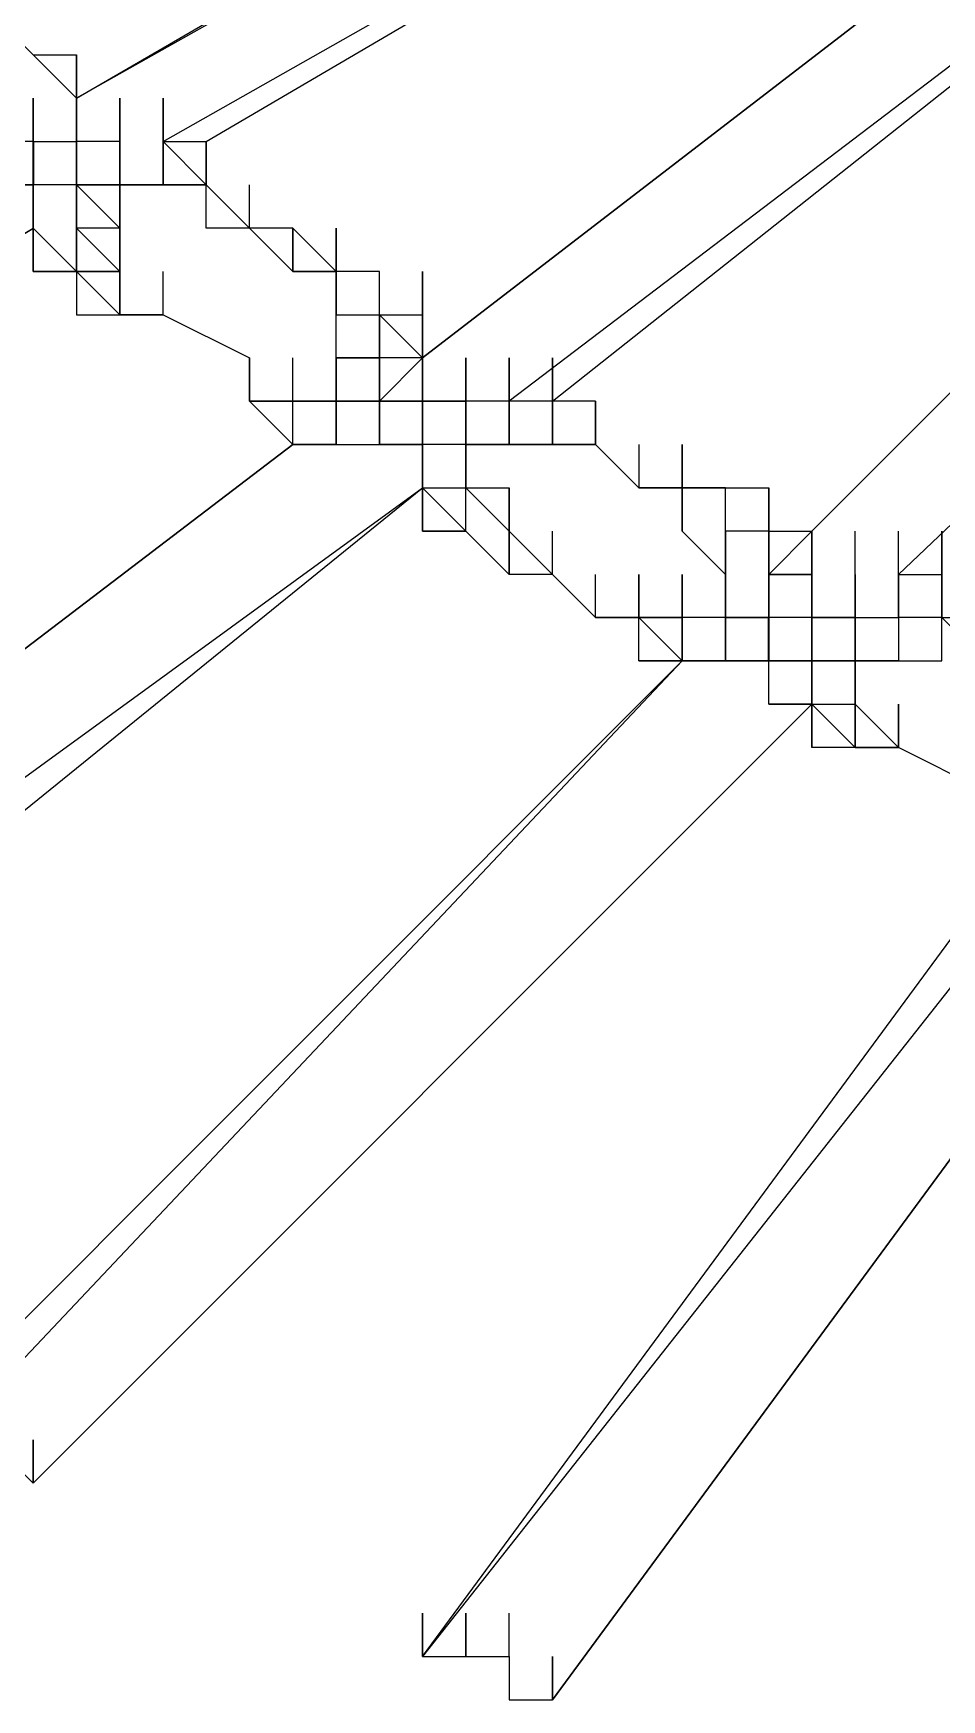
# Model space of a CAD drawing. Header units: inches. Extents: x 3324238 to 135265466, y -1036581 to 20094598.
# Drawn here: x 3353724.285 to 3353725.977, y -519031.712 to -519028.61 of the extents above; entities that cross this region are included whole.
import ezdxf

# ---------------------------------------------------------------- set-up
doc = ezdxf.new("R2010")
doc.units = ezdxf.units.IN
doc.header["$MEASUREMENT"] = 0
doc.layers.add('PDF_Geometry', color=7, linetype='Continuous')

msp = doc.modelspace()

# ---------------------------------------------------------------- linework, layer by layer
at = {"layer": 'PDF_Geometry', "lineweight": 25}
for points in [[(3353727.1054, -519027.2803), (3353727.1054, -519027.1998), (3353727.1054, -519027.1192), (3353727.1054, -519027.0386), (3353727.0249, -519027.0386), (3353726.9443, -519027.0386), (3353727.0249, -519027.0386), (3353727.0249, -519027.1192), (3353727.0249, -519027.0386), (3353727.0249, -519027.1192), (3353727.0249, -519027.1998), (3353727.0249, -519027.1192), (3353726.9443, -519027.1192), (3353727.0249, -519027.1192), (3353726.9443, -519027.1192), (3353726.9443, -519027.1998), (3353726.9443, -519027.2803), (3353724.366, -519028.7306), (3353724.2854, -519028.6501)], [(3353724.4466, -519028.8918), (3353724.366, -519028.8918), (3353724.366, -519028.8112), (3353724.366, -519028.7306), (3353724.366, -519028.6501), (3353724.366, -519028.7306), (3353726.8637, -519027.2803), (3353726.8637, -519027.1998), (3353726.8637, -519027.1192), (3353726.8637, -519027.0386)], [(3353724.5272, -519028.8112), (3353726.9443, -519027.4415)], [(3353724.6077, -519028.8112), (3353726.9443, -519027.4415), (3353727.0249, -519027.4415)], [(3353727.1054, -519027.6026), (3353725.0106, -519029.2141), (3353725.0106, -519029.2946), (3353725.0106, -519029.3752), (3353725.0106, -519029.2946), (3353725.0106, -519029.3752), (3353725.0106, -519029.2946), (3353725.0106, -519029.2141), (3353725.0106, -519029.2946), (3353725.0106, -519029.2141), (3353724.93, -519029.1335), (3353724.93, -519029.0529), (3353724.8494, -519029.0529), (3353724.8494, -519029.1335), (3353724.8494, -519029.0529), (3353724.7689, -519029.0529), (3353724.8494, -519029.0529), (3353724.8494, -519028.9723), (3353724.8494, -519029.0529), (3353724.8494, -519029.1335), (3353724.8494, -519029.0529), (3353724.8494, -519029.1335), (3353724.93, -519029.1335), (3353725.0106, -519029.1335), (3353725.0106, -519029.2141), (3353725.0106, -519029.1335)], [(3353725.0106, -519029.2946), (3353725.0106, -519029.214), (3353727.1054, -519027.6026)], [(3353727.186, -519027.7638), (3353725.1717, -519029.2946), (3353725.0911, -519029.2946), (3353725.0911, -519029.3752), (3353725.0911, -519029.2946), (3353725.0911, -519029.2141), (3353725.0911, -519029.2946), (3353725.0106, -519029.2946), (3353725.0106, -519029.2141), (3353725.0106, -519029.1335), (3353725.0106, -519029.2141), (3353725.0106, -519029.2946), (3353724.93, -519029.2946), (3353724.93, -519029.2141), (3353724.93, -519029.2946), (3353724.93, -519029.2141), (3353724.93, -519029.2946), (3353724.93, -519029.2141), (3353724.93, -519029.2946), (3353724.93, -519029.2141), (3353724.93, -519029.2946), (3353724.93, -519029.214)], [(3353725.2523, -519029.3752), (3353725.2523, -519029.2946), (3353727.186, -519027.7638)], [(3353727.3472, -519027.7638), (3353727.3472, -519027.8443), (3353727.3472, -519027.7638), (3353727.3472, -519027.8443), (3353727.3472, -519027.9249), (3353725.7357, -519029.5363), (3353725.7357, -519029.6169), (3353725.7357, -519029.5363), (3353725.6552, -519029.6169), (3353725.6552, -519029.5363), (3353725.7357, -519029.5363), (3353725.7357, -519029.6169), (3353725.7357, -519029.6975), (3353725.6552, -519029.6975), (3353725.5746, -519029.6975), (3353725.5746, -519029.6169), (3353725.5746, -519029.6975), (3353725.5746, -519029.6169), (3353725.5746, -519029.6975), (3353725.5746, -519029.6169)], [(3353725.4134, -519029.3752), (3353725.4134, -519029.4558), (3353725.494, -519029.4558), (3353725.494, -519029.5363), (3353725.5746, -519029.6169), (3353725.5746, -519029.6975), (3353725.6552, -519029.6975), (3353725.6552, -519029.6169), (3353725.6552, -519029.6975), (3353725.6552, -519029.6169), (3353725.6552, -519029.6975), (3353725.6552, -519029.6169), (3353725.7357, -519029.6169), (3353725.7357, -519029.6975), (3353725.7357, -519029.6169), (3353725.7357, -519029.5363), (3353727.3472, -519027.9249)], [(3353724.2049, -519028.5695), (3353724.2854, -519028.6501), (3353724.366, -519028.6501), (3353724.366, -519028.7306), (3353724.366, -519028.8112), (3353724.366, -519028.8918), (3353724.366, -519028.8112), (3353724.366, -519028.8918), (3353724.366, -519028.9723), (3353724.366, -519028.8918), (3353724.4466, -519028.8918), (3353724.5272, -519028.8918), (3353724.5272, -519028.8112), (3353724.5272, -519028.7306), (3353724.5272, -519028.8112), (3353724.5272, -519028.8918), (3353724.4466, -519028.8918), (3353724.4466, -519028.9723), (3353724.4466, -519028.8918), (3353724.366, -519028.8918), (3353724.366, -519028.8112), (3353724.366, -519028.8918), (3353724.366, -519028.8112), (3353724.366, -519028.8918), (3353724.366, -519028.8112), (3353724.366, -519028.7306), (3353724.366, -519028.6501), (3353724.366, -519028.7306), (3353724.366, -519028.6501)], [(3353724.5272, -519028.7306), (3353724.5272, -519028.8112), (3353724.5272, -519028.7306), (3353724.5272, -519028.8112), (3353724.6077, -519028.8112), (3353724.6077, -519028.8918), (3353724.6077, -519028.8112), (3353724.6077, -519028.8918), (3353724.5272, -519028.8112), (3353724.5272, -519028.8918), (3353724.6077, -519028.8918), (3353724.5272, -519028.8918), (3353724.4466, -519028.8918), (3353724.4466, -519028.8112), (3353724.4466, -519028.8918), (3353724.366, -519028.8918), (3353724.366, -519028.8112), (3353724.366, -519028.7306), (3353724.366, -519028.8112), (3353724.366, -519028.8918), (3353724.366, -519028.8112), (3353724.366, -519028.8918), (3353724.366, -519028.8112), (3353724.366, -519028.7306), (3353724.366, -519028.6501), (3353724.366, -519028.7306), (3353724.366, -519028.8112), (3353724.366, -519028.7306), (3353724.366, -519028.6501), (3353724.366, -519028.7306), (3353724.366, -519028.8112), (3353724.366, -519028.7306), (3353724.366, -519028.8112), (3353724.366, -519028.7306), (3353724.366, -519028.8112), (3353724.366, -519028.8918), (3353724.366, -519028.8112), (3353724.366, -519028.8918), (3353724.366, -519028.8112), (3353724.366, -519028.8918), (3353724.366, -519028.9723), (3353724.366, -519029.0529), (3353724.2854, -519028.9723), (3353724.2854, -519029.0529), (3353724.366, -519029.0529), (3353724.2854, -519029.0529), (3353724.366, -519029.0529), (3353724.366, -519029.1335), (3353724.4466, -519029.1335), (3353724.5272, -519029.1335), (3353724.5272, -519029.0529)], [(3353724.366, -519028.7306), (3353724.366, -519028.65)], [(3353724.366, -519028.7306), (3353724.366, -519028.65)], [(3353724.366, -519028.7306), (3353724.366, -519028.6501)], [(3353724.366, -519028.7306), (3353724.366, -519028.6501)], [(3353722.1906, -519030.1809), (3353722.1906, -519030.1003), (3353722.1906, -519030.1809), (3353722.2712, -519030.1809), (3353724.2854, -519028.9723), (3353724.2854, -519028.8918), (3353724.2854, -519028.8112), (3353724.2049, -519028.8112), (3353724.2049, -519028.7306), (3353724.2049, -519028.8112), (3353724.2049, -519028.7306), (3353724.2049, -519028.8112), (3353724.2049, -519028.8918), (3353724.2049, -519028.8112), (3353724.2049, -519028.8918), (3353724.2049, -519028.8112), (3353724.2049, -519028.8918)], [(3353724.2049, -519028.8918), (3353724.2854, -519028.8918), (3353724.2854, -519028.9723), (3353724.2854, -519028.8918), (3353724.2854, -519028.8112), (3353724.2854, -519028.7306), (3353724.2854, -519028.8112), (3353724.2854, -519028.8918), (3353724.2049, -519028.8918)], [(3353724.2049, -519028.8918), (3353724.2854, -519028.8918), (3353724.2854, -519028.9723), (3353724.2854, -519028.8918), (3353724.2854, -519028.8112), (3353724.2854, -519028.7306), (3353724.2854, -519028.8112), (3353724.366, -519028.8112), (3353724.366, -519028.8918), (3353724.366, -519028.9723), (3353724.366, -519029.0529), (3353724.4466, -519029.0529), (3353724.4466, -519028.9723), (3353724.4466, -519029.0529), (3353724.4466, -519028.9723), (3353724.4466, -519029.0529), (3353724.4466, -519028.9723), (3353724.4466, -519029.0529), (3353724.366, -519028.9723), (3353724.366, -519029.0529), (3353724.366, -519028.9723), (3353724.366, -519028.8918), (3353724.366, -519028.8112), (3353724.366, -519028.8918), (3353724.366, -519028.8112), (3353724.366, -519028.8918), (3353724.366, -519028.8112), (3353724.366, -519028.8918), (3353724.366, -519028.8112), (3353724.366, -519028.8918)], [(3353724.4466, -519029.0529), (3353724.4466, -519028.9723), (3353724.366, -519028.8918), (3353724.2854, -519028.8918), (3353724.2854, -519028.8112), (3353724.2854, -519028.7306), (3353724.2854, -519028.8112), (3353724.2854, -519028.7306)], [(3353724.2854, -519028.8112), (3353724.2854, -519028.7306)], [(3353724.2854, -519028.8112), (3353724.2854, -519028.7306)], [(3353724.2854, -519028.8112), (3353724.2854, -519028.7306)], [(3353724.2855, -519028.8112), (3353724.2855, -519028.7306)], [(3353724.2855, -519028.8112), (3353724.2855, -519028.7306)], [(3353724.366, -519028.8112), (3353724.366, -519028.7306)], [(3353724.366, -519028.8112), (3353724.366, -519028.8918), (3353724.366, -519028.8112), (3353724.366, -519028.7306)], [(3353724.366, -519028.8918), (3353724.366, -519028.8112), (3353724.366, -519028.7306)], [(3353724.366, -519028.8112), (3353724.366, -519028.7306)], [(3353724.4466, -519028.8112), (3353724.4466, -519028.7306)], [(3353724.4466, -519028.7306), (3353724.4466, -519028.8112), (3353724.4466, -519028.8918), (3353724.4466, -519028.8112), (3353724.4466, -519028.8918), (3353724.4466, -519028.8112), (3353724.4466, -519028.8918), (3353724.4466, -519028.8112), (3353724.4466, -519028.8918), (3353724.4466, -519028.8112), (3353724.4466, -519028.8918), (3353724.5272, -519028.8918), (3353724.5272, -519028.8112), (3353724.5272, -519028.8918), (3353724.6077, -519028.8918)], [(3353724.4466, -519028.8112), (3353724.4466, -519028.8918), (3353724.4466, -519028.8112), (3353724.4466, -519028.7306)], [(3353724.5272, -519028.8112), (3353724.5272, -519028.7306)], [(3353724.4466, -519028.9723), (3353724.366, -519028.9723), (3353724.366, -519029.0529), (3353724.2854, -519029.0529), (3353724.2854, -519028.9723), (3353724.2854, -519028.8918), (3353724.2854, -519028.9723), (3353724.2854, -519028.8918), (3353724.2854, -519028.9723), (3353724.2854, -519028.8918), (3353724.2854, -519028.8112), (3353724.2854, -519028.8918), (3353724.2854, -519028.9723), (3353724.2854, -519028.8918), (3353724.2854, -519028.9723), (3353724.2854, -519028.8918), (3353724.2854, -519028.8112), (3353724.2049, -519028.8112)], [(3353724.2854, -519028.9723), (3353724.2854, -519028.8918), (3353724.2854, -519028.8112)], [(3353724.2854, -519028.8918), (3353724.2854, -519028.8112)], [(3353724.2854, -519028.8918), (3353724.2854, -519028.8112)], [(3353724.2855, -519028.8918), (3353724.2855, -519028.8112)], [(3353724.2855, -519028.8918), (3353724.2855, -519028.8112)], [(3353724.366, -519028.9723), (3353724.366, -519028.8917), (3353724.366, -519028.8112)], [(3353724.4466, -519028.9723), (3353724.366, -519028.9723), (3353724.366, -519028.8918), (3353724.366, -519028.8112)], [(3353724.4466, -519028.8918), (3353724.4466, -519028.8112), (3353724.366, -519028.8112)], [(3353724.5272, -519028.8112), (3353724.6077, -519028.8112), (3353724.6077, -519028.8918), (3353724.6077, -519028.8112), (3353724.6077, -519028.8918), (3353724.6077, -519028.8112), (3353724.6077, -519028.8918), (3353724.6883, -519028.9723), (3353724.6883, -519028.8918)], [(3353724.5272, -519028.8112), (3353724.5272, -519028.8918), (3353724.5272, -519028.8112)], [(3353724.5272, -519028.8918), (3353724.5272, -519028.8112)], [(3353724.6077, -519028.8918), (3353724.6077, -519028.8112)], [(3353724.6077, -519028.8918), (3353724.6077, -519028.8112)], [(3353724.6077, -519028.8918), (3353724.6077, -519028.8112)], [(3353724.6077, -519028.8918), (3353724.6077, -519028.8112)], [(3353724.2854, -519028.9723), (3353724.2854, -519028.8918)], [(3353724.2854, -519028.9723), (3353724.2854, -519028.8918)], [(3353724.2854, -519028.9723), (3353724.2854, -519028.8918)], [(3353724.6077, -519028.9723), (3353724.6077, -519028.8918)], [(3353724.6077, -519028.9723), (3353724.6077, -519028.8918)], [(3353724.6883, -519028.9723), (3353724.6883, -519028.8918)], [(3353722.2712, -519030.1809), (3353724.2855, -519028.9723)], [(3353724.4466, -519029.0529), (3353724.4466, -519028.9723)], [(3353724.4466, -519029.0529), (3353724.4466, -519028.9723)], [(3353724.93, -519029.0529), (3353724.8494, -519029.0529), (3353724.7689, -519029.0529), (3353724.8494, -519029.0529), (3353724.7689, -519028.9723), (3353724.6883, -519028.9723), (3353724.6077, -519028.9723)], [(3353725.0106, -519029.3752), (3353725.0106, -519029.4558), (3353725.0911, -519029.5363), (3353725.0911, -519029.4558), (3353725.0911, -519029.3752), (3353725.0911, -519029.4558), (3353725.0911, -519029.3752), (3353725.0911, -519029.2946), (3353725.0911, -519029.3752), (3353725.0911, -519029.2946), (3353725.0911, -519029.3752), (3353725.0911, -519029.2946), (3353725.0106, -519029.2946), (3353725.0911, -519029.2946), (3353725.0106, -519029.2946), (3353724.93, -519029.2946), (3353724.8494, -519029.2946), (3353724.8494, -519029.3752), (3353724.8494, -519029.2946), (3353724.8494, -519029.3752), (3353724.8494, -519029.2946), (3353724.8494, -519029.2141), (3353724.8494, -519029.1335), (3353724.8494, -519029.0529), (3353724.7689, -519029.0529), (3353724.6883, -519028.9723)], [(3353724.366, -519029.0529), (3353724.4466, -519029.0529), (3353724.366, -519029.0529)], [(3353724.4466, -519029.0529), (3353724.4466, -519029.1335)], [(3353724.5272, -519029.1335), (3353724.4466, -519029.1335), (3353724.4466, -519029.0529), (3353724.4466, -519029.1335), (3353724.5272, -519029.1335), (3353724.6883, -519029.2141), (3353724.6883, -519029.2946), (3353724.7689, -519029.2946), (3353724.8494, -519029.2946), (3353724.8494, -519029.3752)], [(3353724.4466, -519029.1335), (3353724.4466, -519029.0529)], [(3353724.4466, -519029.1335), (3353724.4466, -519029.0529)], [(3353724.4466, -519029.0529), (3353724.4466, -519029.1335)], [(3353724.93, -519029.3752), (3353724.93, -519029.2946), (3353724.93, -519029.214), (3353724.93, -519029.1335)], [(3353724.93, -519029.2141), (3353724.93, -519029.1335)], [(3353724.93, -519029.1335), (3353724.93, -519029.2141), (3353724.93, -519029.2946), (3353725.0106, -519029.2946), (3353725.0106, -519029.2141), (3353725.0106, -519029.1335), (3353725.0106, -519029.2141), (3353725.0106, -519029.2946), (3353725.0106, -519029.3752), (3353725.0106, -519029.4558), (3353725.0106, -519029.3752), (3353725.0106, -519029.4558), (3353725.0106, -519029.3752), (3353725.0106, -519029.4558), (3353725.0106, -519029.3752), (3353725.0106, -519029.4558), (3353725.0911, -519029.4558), (3353725.1717, -519029.4558), (3353725.1717, -519029.5363)], [(3353725.0106, -519029.214), (3353725.0106, -519029.1335)], [(3353725.0106, -519029.214), (3353725.0106, -519029.1335)], [(3353725.0911, -519029.4558), (3353725.0911, -519029.3752), (3353725.0911, -519029.2946), (3353725.0911, -519029.2141), (3353725.0911, -519029.2946), (3353725.0911, -519029.2141), (3353725.0911, -519029.2946), (3353725.0911, -519029.3752), (3353725.0911, -519029.2946), (3353725.0911, -519029.3752), (3353725.0106, -519029.3752), (3353725.0106, -519029.2946), (3353725.0106, -519029.2141), (3353725.0106, -519029.1335), (3353725.0106, -519029.2141), (3353725.0106, -519029.1335), (3353725.0106, -519029.2141), (3353725.0106, -519029.2946), (3353725.0911, -519029.2946), (3353725.0911, -519029.3752), (3353725.1717, -519029.3752), (3353725.0911, -519029.3752), (3353725.1717, -519029.3752), (3353725.0911, -519029.3752), (3353725.1717, -519029.3752)], [(3353725.0106, -519029.214), (3353725.0106, -519029.1335)], [(3353724.6883, -519029.2946), (3353724.6883, -519029.214)], [(3353724.6883, -519029.2946), (3353724.6883, -519029.2141)], [(3353724.6883, -519029.2946), (3353724.6883, -519029.2141)], [(3353724.6883, -519029.2946), (3353724.6883, -519029.2141)], [(3353724.6883, -519029.2141), (3353724.6883, -519029.2946)], [(3353724.6883, -519029.2946), (3353724.6883, -519029.2141)], [(3353724.7689, -519029.2946), (3353724.7689, -519029.214)], [(3353724.7689, -519029.2946), (3353724.7689, -519029.214)], [(3353724.7689, -519029.2946), (3353724.7689, -519029.2141)], [(3353724.7689, -519029.2946), (3353724.7689, -519029.2141)], [(3353724.7689, -519029.2946), (3353724.7689, -519029.2141)], [(3353724.7689, -519029.2946), (3353724.7689, -519029.2141)], [(3353724.7689, -519029.2946), (3353724.7689, -519029.2141)], [(3353724.7689, -519029.2946), (3353724.7689, -519029.2141)], [(3353724.7689, -519029.2946), (3353724.7689, -519029.2141)], [(3353724.7689, -519029.2946), (3353724.7689, -519029.2141)], [(3353724.7689, -519029.2946), (3353724.7689, -519029.2141)], [(3353724.7689, -519029.2946), (3353724.7689, -519029.2141)], [(3353724.8494, -519029.2946), (3353724.8494, -519029.2141)], [(3353724.8494, -519029.2946), (3353724.8494, -519029.2141)], [(3353724.93, -519029.2946), (3353724.93, -519029.214)], [(3353724.93, -519029.3752), (3353724.93, -519029.2946), (3353724.93, -519029.214)], [(3353724.93, -519029.2946), (3353724.93, -519029.214)], [(3353724.93, -519029.2946), (3353725.0106, -519029.2141)], [(3353724.93, -519029.2946), (3353724.93, -519029.2141)], [(3353724.93, -519029.2946), (3353724.93, -519029.2141)], [(3353724.93, -519029.2946), (3353724.93, -519029.2141)], [(3353724.93, -519029.2946), (3353724.93, -519029.2141)], [(3353724.93, -519029.2946), (3353724.93, -519029.2141)], [(3353724.93, -519029.2946), (3353724.93, -519029.2141)], [(3353724.93, -519029.2946), (3353724.93, -519029.2141)], [(3353724.93, -519029.2946), (3353724.93, -519029.2141)], [(3353724.93, -519029.2946), (3353724.93, -519029.2141)], [(3353725.0106, -519029.2141), (3353724.93, -519029.2141)], [(3353725.0106, -519029.2946), (3353725.0106, -519029.2141)], [(3353725.0106, -519029.2946), (3353725.0106, -519029.2141)], [(3353725.0106, -519029.2946), (3353725.0106, -519029.2141)], [(3353725.0106, -519029.2946), (3353725.0106, -519029.2141)], [(3353725.0106, -519029.2946), (3353725.0106, -519029.2141)], [(3353725.0106, -519029.2946), (3353725.0106, -519029.2141)], [(3353725.0911, -519029.2946), (3353725.0911, -519029.214)], [(3353725.2523, -519029.2946), (3353725.2523, -519029.3752), (3353725.3329, -519029.3752), (3353725.3329, -519029.2946), (3353725.3329, -519029.3752), (3353725.2523, -519029.3752), (3353725.2523, -519029.2946), (3353725.1717, -519029.2946), (3353725.1717, -519029.3752), (3353725.1717, -519029.2946), (3353725.1717, -519029.2141), (3353725.1717, -519029.2946), (3353725.1717, -519029.2141), (3353725.1717, -519029.2946), (3353725.1717, -519029.2141)], [(3353725.1717, -519029.2946), (3353725.1717, -519029.2141)], [(3353725.2523, -519029.2946), (3353725.2523, -519029.214)], [(3353725.2523, -519029.2946), (3353725.2523, -519029.214)], [(3353725.3329, -519029.2946), (3353725.3329, -519029.3752), (3353725.3329, -519029.2946), (3353725.3329, -519029.3752), (3353725.2523, -519029.3752), (3353725.2523, -519029.2946), (3353725.2523, -519029.2141), (3353725.2523, -519029.2946), (3353725.2523, -519029.2141), (3353725.2523, -519029.2946), (3353725.2523, -519029.3752), (3353725.2523, -519029.2946), (3353725.2523, -519029.2141)], [(3353724.6883, -519029.2946), (3353724.7689, -519029.2946), (3353724.6883, -519029.2946)], [(3353724.6883, -519029.2946), (3353724.7689, -519029.2946)], [(3353724.7689, -519029.3752), (3353724.7689, -519029.2946)], [(3353724.7689, -519029.3752), (3353724.7689, -519029.2946)], [(3353724.7689, -519029.2946), (3353724.8494, -519029.2946), (3353724.7689, -519029.2946)], [(3353724.7689, -519029.3752), (3353724.7689, -519029.2946)], [(3353724.7689, -519029.3752), (3353724.7689, -519029.2946)], [(3353724.7689, -519029.3752), (3353724.7689, -519029.2946)], [(3353724.7689, -519029.3752), (3353724.7689, -519029.2946)], [(3353724.7689, -519029.3752), (3353724.7689, -519029.2946)], [(3353724.93, -519029.2946), (3353724.8494, -519029.2946)], [(3353724.93, -519029.2946), (3353724.8494, -519029.2946), (3353724.93, -519029.2946)], [(3353724.8494, -519029.3752), (3353724.8494, -519029.2946)], [(3353724.8494, -519029.3752), (3353724.8494, -519029.2946)], [(3353724.8495, -519029.2946), (3353724.93, -519029.2946)], [(3353724.93, -519029.2946), (3353724.93, -519029.3752), (3353725.0106, -519029.3752)], [(3353724.93, -519029.3752), (3353724.93, -519029.2946)], [(3353724.93, -519029.2946), (3353725.0106, -519029.2946)], [(3353724.93, -519029.3752), (3353724.93, -519029.2946)], [(3353724.93, -519029.3752), (3353724.93, -519029.2946)], [(3353724.93, -519029.3752), (3353724.93, -519029.2946)], [(3353724.93, -519029.3752), (3353724.93, -519029.2946)], [(3353724.93, -519029.3752), (3353724.93, -519029.2946)], [(3353725.0106, -519029.3752), (3353725.0106, -519029.2946)], [(3353725.0106, -519029.3752), (3353725.0106, -519029.2946)], [(3353725.0106, -519029.3752), (3353725.0106, -519029.2946)], [(3353725.0106, -519029.3752), (3353725.0106, -519029.2946)], [(3353725.0106, -519029.3752), (3353725.0106, -519029.2946)], [(3353725.0106, -519029.3752), (3353725.0106, -519029.2946)], [(3353725.0106, -519029.3752), (3353725.0106, -519029.2946)], [(3353725.0106, -519029.3752), (3353725.0106, -519029.2946)], [(3353725.0911, -519029.3752), (3353725.0911, -519029.2946)], [(3353725.0911, -519029.3752), (3353725.0911, -519029.2946)], [(3353725.0911, -519029.3752), (3353725.0911, -519029.2946)], [(3353725.0911, -519029.3752), (3353725.0911, -519029.2946)], [(3353725.0911, -519029.3752), (3353725.0911, -519029.2946)], [(3353725.0911, -519029.3752), (3353725.0911, -519029.2946), (3353725.0911, -519029.3752)], [(3353725.0911, -519029.3752), (3353725.0911, -519029.2946)], [(3353725.0911, -519029.3752), (3353725.0911, -519029.2946)], [(3353725.0911, -519029.3752), (3353725.0911, -519029.2946)], [(3353725.0911, -519029.3752), (3353725.0911, -519029.2946)], [(3353725.0911, -519029.3752), (3353725.0911, -519029.2946)], [(3353725.0912, -519029.3752), (3353725.0912, -519029.2946)], [(3353725.0912, -519029.3752), (3353725.0912, -519029.2946)], [(3353725.0912, -519029.3752), (3353725.0912, -519029.2946)], [(3353725.0912, -519029.3752), (3353725.0912, -519029.2946)], [(3353725.1717, -519029.3752), (3353725.1717, -519029.2946)], [(3353725.1717, -519029.3752), (3353725.1717, -519029.2946)], [(3353725.2523, -519029.3752), (3353725.2523, -519029.2946)], [(3353725.2523, -519029.3752), (3353725.2523, -519029.2946)], [(3353725.3329, -519029.2946), (3353725.2523, -519029.2946)], [(3353725.3329, -519029.3752), (3353725.3329, -519029.2946)], [(3353723.0769, -519030.6643), (3353724.7689, -519029.3752)], [(3353724.7689, -519029.3752), (3353723.0769, -519030.6643)], [(3353724.7689, -519029.3752), (3353724.8494, -519029.3752)], [(3353724.8494, -519029.3752), (3353724.7689, -519029.3752)], [(3353724.8494, -519029.3752), (3353724.7689, -519029.3752)], [(3353724.8494, -519029.3752), (3353724.93, -519029.3752)], [(3353725.0106, -519029.3752), (3353724.93, -519029.3752)], [(3353725.0106, -519029.3752), (3353724.93, -519029.3752)], [(3353725.0106, -519029.4558), (3353725.0106, -519029.3752)], [(3353725.0106, -519029.4558), (3353725.0106, -519029.3752)], [(3353725.0106, -519029.4558), (3353725.0106, -519029.3752)], [(3353725.0106, -519029.4558), (3353725.0106, -519029.3752)], [(3353725.0106, -519029.4558), (3353725.0106, -519029.3752)], [(3353725.0106, -519029.3752), (3353725.0106, -519029.4558)], [(3353725.0106, -519029.4558), (3353725.0106, -519029.3752)], [(3353725.0106, -519029.4558), (3353725.0106, -519029.3752)], [(3353725.0106, -519029.4558), (3353725.0106, -519029.3752)], [(3353725.0106, -519029.4558), (3353725.0106, -519029.3752)], [(3353725.0106, -519029.4558), (3353725.0106, -519029.3752)], [(3353725.0106, -519029.4558), (3353725.0106, -519029.3752)], [(3353725.0911, -519029.3752), (3353725.0911, -519029.4558), (3353725.0911, -519029.3752)], [(3353725.2523, -519029.3752), (3353725.1717, -519029.3752), (3353725.2523, -519029.3752)], [(3353725.3329, -519029.3752), (3353725.2523, -519029.3752)], [(3353725.4134, -519029.4558), (3353725.3329, -519029.3752)], [(3353725.494, -519029.5363), (3353725.494, -519029.4558), (3353725.494, -519029.3752)], [(3353723.238, -519030.7449), (3353723.3186, -519030.8255), (3353725.0106, -519029.4558), (3353725.0106, -519029.5363), (3353725.0106, -519029.4558), (3353725.0106, -519029.5363), (3353725.0911, -519029.5363), (3353725.0106, -519029.5363)], [(3353723.238, -519030.7449), (3353725.0106, -519029.4558)], [(3353725.1717, -519029.4558), (3353725.1717, -519029.5363), (3353725.1717, -519029.4558), (3353725.1717, -519029.5363), (3353725.1717, -519029.4558), (3353725.1717, -519029.5363), (3353725.1717, -519029.4558), (3353725.1717, -519029.5363), (3353725.2523, -519029.6169), (3353725.1717, -519029.6169), (3353725.1717, -519029.5363), (3353725.1717, -519029.4558), (3353725.1717, -519029.5363), (3353725.1717, -519029.4558)], [(3353725.1717, -519029.5363), (3353725.1717, -519029.4558)], [(3353725.494, -519029.4558), (3353725.4135, -519029.4558)], [(3353725.494, -519029.5363), (3353725.494, -519029.4558)], [(3353725.5746, -519029.4558), (3353725.6552, -519029.4558), (3353725.6552, -519029.5363), (3353725.5746, -519029.5363), (3353725.5746, -519029.4558), (3353725.494, -519029.4558), (3353725.5746, -519029.4558)], [(3353725.494, -519029.4558), (3353725.5746, -519029.4558), (3353725.494, -519029.4558)], [(3353725.494, -519029.4558), (3353725.494, -519029.5363)], [(3353725.5746, -519029.5363), (3353725.5746, -519029.4558)], [(3353725.6552, -519029.5363), (3353725.6552, -519029.6169), (3353725.6552, -519029.6975), (3353725.6552, -519029.7781), (3353725.7357, -519029.7781), (3353725.8163, -519029.7781), (3353725.7357, -519029.7781), (3353725.7357, -519029.8586), (3353725.7357, -519029.7781), (3353725.7357, -519029.6975), (3353725.7357, -519029.6169), (3353725.7357, -519029.5363), (3353725.7357, -519029.6169), (3353725.7357, -519029.5363), (3353725.7357, -519029.6169), (3353725.7357, -519029.6975), (3353725.7357, -519029.6169), (3353725.6552, -519029.6169), (3353725.6552, -519029.5363), (3353725.6552, -519029.4558)], [(3353725.2523, -519029.6169), (3353725.2523, -519029.5363)], [(3353725.5746, -519029.5363), (3353725.5746, -519029.6169), (3353725.5746, -519029.6975), (3353725.5746, -519029.6169), (3353725.5746, -519029.6975), (3353725.494, -519029.6975), (3353725.494, -519029.6169), (3353725.494, -519029.6975), (3353725.494, -519029.7781), (3353725.4134, -519029.7781), (3353725.4134, -519029.6975), (3353725.4134, -519029.6169), (3353725.4134, -519029.6975), (3353725.494, -519029.6975), (3353725.494, -519029.7781), (3353725.494, -519029.6975), (3353725.4134, -519029.6975), (3353725.494, -519029.7781), (3353725.494, -519029.6975), (3353725.494, -519029.6169)], [(3353725.5746, -519029.6975), (3353725.494, -519029.6975), (3353725.494, -519029.7781), (3353725.5746, -519029.7781), (3353725.5746, -519029.6975), (3353725.5746, -519029.7781), (3353725.5746, -519029.6975), (3353725.5746, -519029.6169), (3353725.5746, -519029.6975), (3353725.6552, -519029.6975), (3353725.6552, -519029.6169), (3353725.6552, -519029.5363), (3353725.6552, -519029.6169), (3353725.6552, -519029.6975), (3353725.6552, -519029.7781), (3353725.6552, -519029.6975), (3353725.6552, -519029.7781), (3353725.7357, -519029.7781), (3353725.7357, -519029.8586), (3353725.7357, -519029.7781), (3353725.7357, -519029.8586), (3353725.7357, -519029.7781), (3353725.7357, -519029.8586), (3353725.7357, -519029.7781), (3353725.7357, -519029.8586), (3353725.7357, -519029.7781), (3353725.7357, -519029.6975), (3353725.7357, -519029.6169)], [(3353725.494, -519029.5363), (3353725.5746, -519029.6169), (3353725.5746, -519029.5363), (3353725.5746, -519029.6169), (3353725.5746, -519029.5363)], [(3353725.5746, -519029.7781), (3353725.6552, -519029.7781), (3353725.6552, -519029.6975), (3353725.6552, -519029.6169), (3353725.6552, -519029.5363), (3353725.6552, -519029.6169), (3353725.6552, -519029.5363), (3353725.6552, -519029.6169)], [(3353725.6552, -519029.6169), (3353725.6552, -519029.5363)], [(3353725.7357, -519029.6169), (3353725.7357, -519029.5363)], [(3353725.8163, -519029.6975), (3353725.7357, -519029.6975), (3353725.7357, -519029.6169), (3353725.7357, -519029.5363), (3353725.7357, -519029.6169), (3353725.7357, -519029.6975), (3353725.7357, -519029.6169), (3353725.7357, -519029.6975), (3353725.7357, -519029.6169), (3353725.7357, -519029.6975), (3353725.8163, -519029.6975), (3353725.8163, -519029.7781), (3353725.8163, -519029.6975), (3353725.8163, -519029.7781), (3353725.8163, -519029.6975), (3353725.8163, -519029.7781), (3353725.8163, -519029.6975), (3353725.8163, -519029.7781), (3353725.8163, -519029.6975), (3353725.8163, -519029.6169), (3353725.8163, -519029.6975), (3353725.8163, -519029.6169)], [(3353725.7357, -519029.6169), (3353725.7357, -519029.5363)], [(3353725.8163, -519029.6169), (3353725.8163, -519029.5363)], [(3353726.058, -519030.0198), (3353726.058, -519030.1003), (3353726.1386, -519030.1003), (3353726.058, -519030.0198), (3353726.1386, -519030.0198), (3353726.058, -519030.0198), (3353725.8969, -519029.9392), (3353725.8969, -519029.8586), (3353725.8969, -519029.9392), (3353725.8163, -519029.8586), (3353725.8163, -519029.9392), (3353725.8163, -519029.8586), (3353725.8163, -519029.7781), (3353725.8163, -519029.6975), (3353725.8163, -519029.7781), (3353725.8163, -519029.6975), (3353725.8163, -519029.6169), (3353725.8163, -519029.5363)], [(3353725.8163, -519029.7781), (3353725.8163, -519029.6975), (3353725.8163, -519029.7781), (3353725.8163, -519029.6975), (3353725.8163, -519029.7781), (3353725.8163, -519029.6975), (3353725.8163, -519029.7781), (3353725.8163, -519029.6975), (3353725.8969, -519029.6975), (3353725.8969, -519029.6169), (3353725.8969, -519029.6975), (3353725.8969, -519029.6169), (3353725.8969, -519029.6975), (3353725.8969, -519029.6169), (3353725.8969, -519029.5363)], [(3353725.8969, -519029.6975), (3353725.8969, -519029.6169), (3353725.8969, -519029.5363)], [(3353725.8969, -519029.6169), (3353725.8969, -519029.5363)], [(3353725.8969, -519029.6169), (3353725.8969, -519029.5363)], [(3353725.9774, -519029.6169), (3353725.9774, -519029.5363)], [(3353724.1243, -519031.2283), (3353725.494, -519029.7781), (3353724.0437, -519031.2283), (3353724.1243, -519031.2283), (3353724.2049, -519031.2283), (3353724.2854, -519031.3089), (3353724.2854, -519031.2283), (3353724.2854, -519031.3089), (3353725.7357, -519029.8586), (3353725.6552, -519029.8586), (3353725.6552, -519029.7781), (3353725.6552, -519029.6975), (3353725.5746, -519029.6975), (3353725.5746, -519029.7781), (3353725.5746, -519029.6975), (3353725.5746, -519029.6169), (3353725.5746, -519029.6975), (3353725.5746, -519029.6169), (3353725.5746, -519029.6975), (3353725.5746, -519029.7781), (3353725.5746, -519029.6975), (3353725.5746, -519029.6169)], [(3353725.2523, -519029.6169), (3353725.3329, -519029.6975)], [(3353725.4134, -519029.7781), (3353725.4134, -519029.6975), (3353725.3329, -519029.6975), (3353725.3329, -519029.6169)], [(3353725.4134, -519029.6975), (3353725.4134, -519029.6169)], [(3353725.494, -519029.6975), (3353725.494, -519029.6169)], [(3353725.494, -519029.6975), (3353725.494, -519029.6169)], [(3353725.5746, -519029.6975), (3353725.5746, -519029.6169)], [(3353725.5746, -519029.6975), (3353725.5746, -519029.6169)], [(3353725.5746, -519029.6975), (3353725.5746, -519029.6169)], [(3353725.5746, -519029.6975), (3353725.5746, -519029.6169)], [(3353725.7357, -519029.6169), (3353725.6552, -519029.6169)], [(3353725.8969, -519029.6169), (3353725.8969, -519029.6975), (3353725.8969, -519029.7781), (3353725.8163, -519029.7781), (3353725.7357, -519029.7781)], [(3353726.058, -519029.7781), (3353725.9774, -519029.6975), (3353725.9774, -519029.6169), (3353725.9774, -519029.6975), (3353725.8969, -519029.6975), (3353725.8969, -519029.7781), (3353725.8163, -519029.7781), (3353725.8969, -519029.7781), (3353725.9774, -519029.7781), (3353725.9774, -519029.6975), (3353726.058, -519029.6975)], [(3353725.8163, -519029.6975), (3353725.8163, -519029.6169)], [(3353725.8969, -519029.6975), (3353725.8969, -519029.6169)], [(3353725.8969, -519029.6975), (3353725.8969, -519029.6169)], [(3353725.8969, -519029.6975), (3353725.8969, -519029.6169)], [(3353725.8969, -519029.6975), (3353725.8969, -519029.6169)], [(3353725.8969, -519029.6975), (3353725.8969, -519029.6169), (3353725.9774, -519029.6169)], [(3353725.8969, -519029.6169), (3353725.9774, -519029.6169)], [(3353725.8969, -519029.6975), (3353725.8969, -519029.6169)], [(3353725.8969, -519029.6975), (3353725.8969, -519029.6169)], [(3353725.8969, -519029.6975), (3353725.8969, -519029.6169)], [(3353725.9774, -519029.6975), (3353725.9774, -519029.6169), (3353725.9774, -519029.6975)], [(3353725.9774, -519029.7781), (3353725.9774, -519029.6975), (3353725.9774, -519029.6169), (3353725.9774, -519029.6975), (3353725.9774, -519029.6169), (3353725.9774, -519029.6975), (3353725.9774, -519029.6169), (3353725.9774, -519029.6975), (3353725.9774, -519029.6169)], [(3353725.9774, -519029.6975), (3353725.9774, -519029.6169)], [(3353725.3329, -519029.6975), (3353725.4134, -519029.6975), (3353725.3329, -519029.6975)], [(3353725.4134, -519029.6975), (3353725.494, -519029.6975), (3353725.4134, -519029.6975)], [(3353725.5746, -519029.778), (3353725.494, -519029.778), (3353725.494, -519029.6975)], [(3353725.5746, -519029.778), (3353725.5746, -519029.6975)], [(3353725.5746, -519029.778), (3353725.5746, -519029.6975)], [(3353725.5746, -519029.778), (3353725.5746, -519029.6975)], [(3353725.6551, -519029.778), (3353725.6551, -519029.6975)], [(3353725.6552, -519029.778), (3353725.6552, -519029.6975)], [(3353725.7357, -519029.6975), (3353725.6552, -519029.6975)], [(3353725.6552, -519029.7781), (3353725.6552, -519029.6975)], [(3353725.6552, -519029.778), (3353725.6552, -519029.6975)], [(3353725.7357, -519029.7781), (3353725.7357, -519029.6975)], [(3353725.7357, -519029.7781), (3353725.7357, -519029.6975)], [(3353725.7357, -519029.7781), (3353725.7357, -519029.6975)], [(3353725.8163, -519029.6975), (3353725.7357, -519029.6975), (3353725.8163, -519029.6975)], [(3353725.8163, -519029.778), (3353725.8163, -519029.6975)], [(3353725.8163, -519029.8586), (3353725.8163, -519029.778), (3353725.8163, -519029.6975)], [(3353725.8163, -519029.7781), (3353725.8163, -519029.6975)], [(3353725.8163, -519029.7781), (3353725.8163, -519029.6975)], [(3353725.8163, -519029.7781), (3353725.8163, -519029.6975)], [(3353725.494, -519029.7781), (3353725.4134, -519029.7781), (3353725.494, -519029.7781)], [(3353725.6552, -519029.7781), (3353725.5746, -519029.7781)], [(3353725.6552, -519029.8586), (3353725.6552, -519029.7781)], [(3353725.7357, -519029.7781), (3353725.6552, -519029.7781), (3353725.7357, -519029.7781)], [(3353725.7357, -519029.778), (3353725.7357, -519029.8586), (3353725.8163, -519029.8586), (3353725.8163, -519029.9392)], [(3353725.7357, -519029.8586), (3353725.7357, -519029.778)], [(3353725.7357, -519029.8586), (3353725.7357, -519029.7781)], [(3353725.7357, -519029.7781), (3353725.7357, -519029.8586), (3353725.8163, -519029.9392), (3353725.8163, -519029.8586)], [(3353725.7357, -519029.8586), (3353725.7357, -519029.7781)], [(3353725.7357, -519029.8586), (3353725.7357, -519029.7781)], [(3353725.7357, -519029.7781), (3353725.7357, -519029.8586)], [(3353725.7357, -519029.7781), (3353725.8163, -519029.7781)], [(3353725.8163, -519029.7781), (3353725.7357, -519029.7781)], [(3353725.7357, -519029.8586), (3353725.7357, -519029.7781)], [(3353725.7357, -519029.8586), (3353725.7357, -519029.7781)], [(3353725.7357, -519029.8586), (3353725.7357, -519029.7781)], [(3353725.8163, -519029.8586), (3353725.8163, -519029.7781), (3353725.8163, -519029.8586)], [(3353725.8969, -519029.9392), (3353725.8163, -519029.9392), (3353725.8163, -519029.8586), (3353725.8163, -519029.9392), (3353725.8163, -519029.8586), (3353725.8163, -519029.7781), (3353725.8163, -519029.8586), (3353725.8163, -519029.9392), (3353725.8969, -519029.9392), (3353725.8969, -519029.8586), (3353725.8969, -519029.9392), (3353725.8969, -519029.8586)], [(3353724.2854, -519031.3089), (3353725.7357, -519029.8586)], [(3353725.6552, -519029.8586), (3353725.7357, -519029.8586)], [(3353725.7357, -519029.8586), (3353725.7357, -519029.9392), (3353725.7357, -519029.8586)], [(3353725.8163, -519029.9392), (3353725.8163, -519029.8586)], [(3353726.2192, -519030.1003), (3353725.0106, -519031.6312), (3353726.1386, -519030.1003)], [(3353725.2523, -519031.7118), (3353726.3803, -519030.1809)], [(3353726.3803, -519030.1809), (3353725.2523, -519031.7118)], [(3353725.0911, -519031.6312), (3353725.0911, -519031.5506), (3353725.0911, -519031.6312), (3353725.1717, -519031.6312), (3353725.1717, -519031.5506)], [(3353725.0106, -519031.6312), (3353725.0912, -519031.6312)], [(3353725.1717, -519031.6312), (3353725.1717, -519031.7118)], [(3353725.2523, -519031.7118), (3353725.2523, -519031.6312)], [(3353725.1717, -519031.7118), (3353725.2523, -519031.7118)]]:
    msp.add_lwpolyline(points, dxfattribs=at)
for points in [[(3353725.8969, -519029.6169), (3353727.5083, -519028.0861)], [(3353724.2854, -519028.8112), (3353724.2854, -519028.8918), (3353724.2854, -519028.8112), (3353724.2854, -519028.7306)], [(3353724.2854, -519028.7306), (3353724.2854, -519028.8112)], [(3353724.4466, -519028.7306), (3353724.4466, -519028.8112)], [(3353724.2854, -519028.8112), (3353724.2854, -519028.8918)], [(3353724.2855, -519028.8112), (3353724.2855, -519028.8918)], [(3353724.2855, -519028.8112), (3353724.2855, -519028.8918)], [(3353724.366, -519028.8112), (3353724.366, -519028.8918)], [(3353724.5271, -519028.8112), (3353724.5271, -519028.8918)], [(3353724.2854, -519029.0529), (3353724.2854, -519028.9723)], [(3353724.366, -519029.0529), (3353724.4466, -519029.0529), (3353724.4466, -519028.9723), (3353724.4466, -519029.0529), (3353724.4466, -519028.9723), (3353724.4466, -519029.0529), (3353724.4466, -519029.1335), (3353724.4466, -519029.0529)], [(3353724.7689, -519028.9723), (3353724.7689, -519029.0529)], [(3353724.4466, -519029.1335), (3353724.4466, -519029.0529), (3353724.366, -519029.0529)], [(3353725.0106, -519029.0529), (3353725.0106, -519029.1335)], [(3353724.6883, -519029.2141), (3353724.6883, -519029.2946)], [(3353724.8494, -519029.214), (3353724.8494, -519029.2946)], [(3353724.93, -519029.2141), (3353724.93, -519029.2946), (3353724.93, -519029.2141), (3353724.8494, -519029.2141)], [(3353724.93, -519029.2141), (3353724.93, -519029.2946), (3353724.93, -519029.3752), (3353724.93, -519029.2946)], [(3353724.93, -519029.2141), (3353724.93, -519029.2946)], [(3353725.0106, -519029.214), (3353725.0106, -519029.2946)], [(3353724.7689, -519029.3752), (3353724.7689, -519029.2946), (3353724.6883, -519029.2946)], [(3353724.8494, -519029.2946), (3353724.8494, -519029.3752)], [(3353724.93, -519029.2946), (3353724.93, -519029.3752)], [(3353724.93, -519029.2946), (3353724.93, -519029.3752), (3353725.0106, -519029.3752), (3353724.93, -519029.3752)], [(3353724.93, -519029.2946), (3353724.93, -519029.3752)], [(3353724.93, -519029.2946), (3353724.93, -519029.3752)], [(3353725.0911, -519029.2946), (3353725.0911, -519029.3752)], [(3353725.0912, -519029.2946), (3353725.0912, -519029.3752)], [(3353725.1717, -519029.2946), (3353725.1717, -519029.3752)], [(3353725.0106, -519029.3752), (3353725.0106, -519029.4558)], [(3353725.494, -519029.3752), (3353725.494, -519029.4558)], [(3353725.1717, -519029.5363), (3353725.1717, -519029.6169), (3353725.0911, -519029.5363), (3353725.0911, -519029.4558), (3353725.1717, -519029.5363), (3353725.1717, -519029.6169)], [(3353725.7357, -519029.5363), (3353725.7357, -519029.6169)], [(3353725.9774, -519029.5363), (3353725.9774, -519029.6169)], [(3353725.4134, -519029.6169), (3353725.4134, -519029.6975)], [(3353725.5746, -519029.6169), (3353725.5746, -519029.6975)], [(3353725.5746, -519029.6169), (3353725.5746, -519029.6975)], [(3353725.6552, -519029.6169), (3353725.7357, -519029.6169), (3353725.7357, -519029.6975), (3353725.6552, -519029.6975), (3353725.6552, -519029.7781), (3353725.6552, -519029.6975), (3353725.6552, -519029.7781), (3353725.7357, -519029.7781), (3353725.7357, -519029.6975), (3353725.7357, -519029.6169)], [(3353725.8969, -519029.6975), (3353725.8969, -519029.6169)], [(3353725.8969, -519029.6169), (3353725.8969, -519029.6975)], [(3353725.7357, -519029.6975), (3353725.7357, -519029.7781)], [(3353725.7357, -519029.778), (3353725.7357, -519029.8586)], [(3353725.7357, -519029.8586), (3353725.8163, -519029.9392), (3353725.7357, -519029.9392)], [(3353725.8163, -519029.9392), (3353725.8969, -519029.9392), (3353725.8163, -519029.8586)], [(3353725.8969, -519029.8586), (3353725.8969, -519029.9392)], [(3353725.0106, -519031.5506), (3353725.0106, -519031.6312)], [(3353725.2523, -519031.6312), (3353725.2523, -519031.7118)]]:
    msp.add_lwpolyline(points, close=True, dxfattribs=at)

doc.saveas('drawing.dxf')
